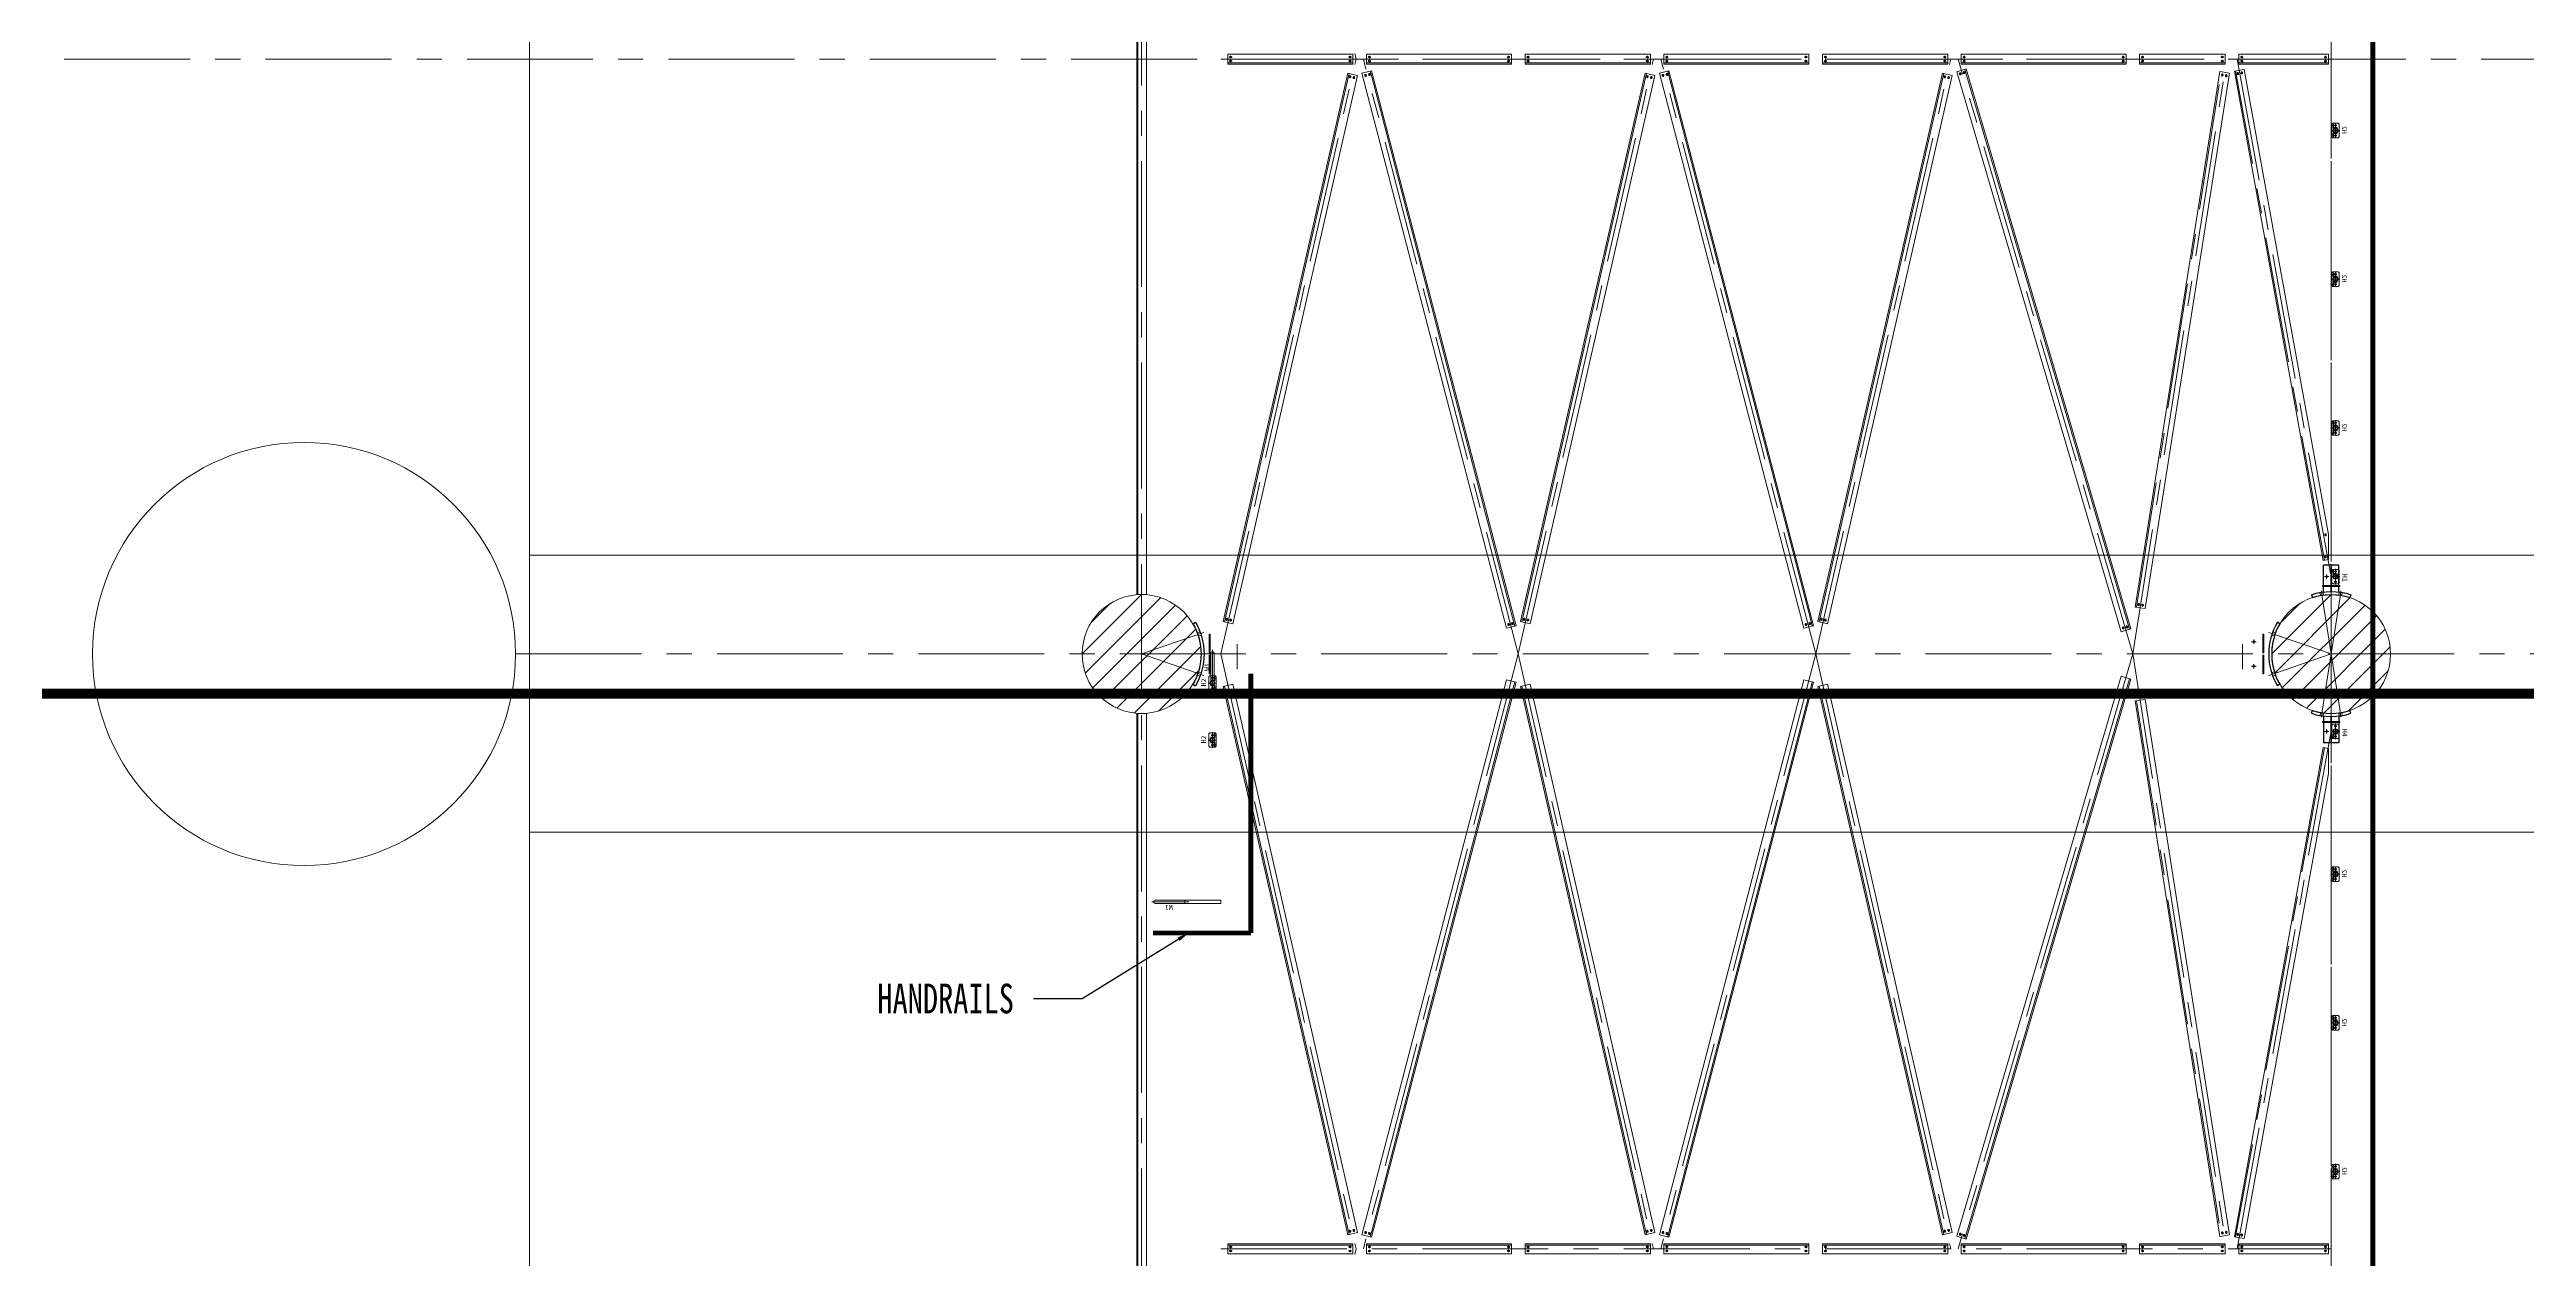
# Model space of a CAD drawing. Header units: millimetres. Extents: x -16602 to 168350, y -134254 to 50573.
# Drawn here: x 112018 to 137006, y -62034 to -49842 of the extents above; entities that cross this region are included whole.
import ezdxf

# ---------------------------------------------------------------- set-up
doc = ezdxf.new("R2010")
doc.units = ezdxf.units.MM
doc.header["$LTSCALE"] = 40
for name, pattern in [('CENTER', [50.8, 31.75, -6.35, 6.35, -6.35]), ('CENTER2', [28.575, 19.05, -3.175, 3.175, -3.175]), ('HIDDEN', [9.525, 6.35, -3.175]), ('PHANTOM', [63.5, 31.75, -6.35, 6.35, -6.35, 6.35, -6.35])]:
    doc.linetypes.add(name, pattern=pattern)
doc.layers.get('0').update_dxf_attribs({"linetype": 'CONTINUOUS', "lineweight": 13})
doc.layers.get('Defpoints').update_dxf_attribs({"linetype": 'CONTINUOUS', "lineweight": 13})
for name, color, linetype, lineweight in [('01-CEN', 1, 'CENTER', 13), ('02-DIM', 2, 'CONTINUOUS', 13), ('04-HID', 3, 'HIDDEN', 13), ('05-TXT', 6, 'CONTINUOUS', 13), ('06\\M+5B4D6\\M+5CFDF', 7, 'CONTINUOUS', 30), ('Handrail', 6, 'CONTINUOUS', 13)]:
    doc.layers.add(name, color=color, linetype=linetype, lineweight=lineweight)
doc.layers.get('02-DIM').off()
doc.layers.get('05-TXT').off()
doc.styles.add('C', font='', dxfattribs={"width": 0.75})
doc.styles.add('ROMANS', font='ROMANS.SHX', dxfattribs={"width": 0.75})
doc.styles.add('T', font='SimSun.ttf', dxfattribs={"height": 100})
doc.styles.get('C').set_extended_font_data('FangSong_GB2312')
doc.dimstyles.new('1TO80', dxfattribs={"dimscale": 80, "dimtxt": 2.5, "dimasz": 1.5, "dimexe": 1, "dimexo": 1.5, "dimgap": 1, "dimtad": 1, "dimdec": 0, "dimrnd": 0.5, "dimdsep": 46, "dimtxsty": 'ROMANS', "dimblk1": 'OBLIQUE', "dimblk2": 'OBLIQUE', "dimsah": 1, "dimcen": 0.09, "dimadec": 0, "dimazin": 0, "dimtfac": 0.6, "dimtdec": 0, "dimtmove": 0, "dimatfit": 2, "dimfxl": 0, "dimtolj": 1, "dimarcsym": 0})
doc.dimstyles.new('1TO80$7', dxfattribs={"dimscale": 80, "dimtxt": 2.5, "dimasz": 1.5, "dimexe": 1, "dimexo": 1.5, "dimgap": 1, "dimtad": 0, "dimdec": 0, "dimrnd": 0.5, "dimdsep": 46, "dimtxsty": 'ROMANS', "dimblk1": 'OBLIQUE', "dimblk2": 'OBLIQUE', "dimsah": 1, "dimcen": 0.09, "dimadec": 0, "dimazin": 0, "dimtfac": 0.6, "dimtdec": 0, "dimtmove": 0, "dimatfit": 2, "dimfxl": 0, "dimtolj": 1, "dimarcsym": 0})

# ---------------------------------------------------------------- blocks, each defined once
blk = doc.blocks.new('\\M+5B3A4\\M+5BFD7A')
at = {"layer": '01-CEN'}
for p, q in [((22.5, 0), (-22.5, 0)), ((0, -22.5), (0, 22.5))]:
    blk.add_line(p, q, dxfattribs=at)
at = {"layer": '04-HID'}
for p, q in [((5, 5), (-5, 5)), ((5, -5), (-5, -5))]:
    blk.add_line(p, q, dxfattribs=at)
at = {"layer": '04-HID', "ltscale": 30}
blk.add_circle((0, 0), 5, dxfattribs=at)
for centre, start, end in [((-5, 0), 90, 270), ((5, 0), 270, 90)]:
    blk.add_arc(centre, 5, start, end, dxfattribs=at)
blk = doc.blocks.new('V1')
at = {"color": 7, "linetype": 'Continuous'}
for p, q in [((611, 154), (895, 154)), ((680, 200), (680, -152)), ((680, 200), (680, -200)), ((611, -154), (895, -154))]:
    blk.add_line(p, q, dxfattribs=at)
at = {"color": 3, "linetype": 'HIDDEN'}
for p, q in [((630, 7), (895, 7)), ((630, -7), (895, -7))]:
    blk.add_line(p, q, dxfattribs=at)
at = {"layer": '01-CEN'}
for q in [(628, 217), (628, -217)]:
    blk.add_line((0, 0), q, dxfattribs=at)
at = {"layer": '04-HID'}
for p, q in [((561, 213), (589, 223)), ((572, 180), (601, 190)), ((895, 154), (895, -154)), ((561, -213), (589, -223)), ((572, -180), (601, -190))]:
    blk.add_line(p, q, dxfattribs=at)
for points in [[(680, 11), (690, 11), (690, 200), (680, 200)], [(680, -11), (690, -11), (690, -200), (680, -200)]]:
    blk.add_lwpolyline(points, close=True, dxfattribs=at)
at = {"layer": '06\\M+5B4D6\\M+5CFDF'}
for p, q in [((517, 305), (543, 320)), ((517, -305), (543, -320))]:
    blk.add_line(p, q, dxfattribs=at)
for radius in [600, 630]:
    blk.add_arc((0, 0), radius, 329.4423, 30.5577, dxfattribs=at)
at = {"layer": '02-DIM'}
blk.add_blockref('\\M+5B3A4\\M+5BFD7A', (780, 124), dxfattribs=at)
at = {"layer": '02-DIM', "xscale": -1, "rotation": 180}
blk.add_blockref('\\M+5B3A4\\M+5BFD7A', (780, -124), dxfattribs=at)
blk = doc.blocks.new('AC3')
at = {"color": 7, "linetype": 'Continuous'}
blk.add_line((680, 87), (680, -87), dxfattribs=at)
at = {"layer": '01-CEN'}
for p, q in [((578, 90), (0, 0)), ((578, -90), (0, 0)), ((578, 90), (637, 99)), ((578, -90), (637, -99))]:
    blk.add_line(p, q, dxfattribs=at)
at = {"layer": '04-HID'}
for p, q in [((590, 107), (620, 112)), ((595, 77), (625, 81)), ((630, 3), (895, 3)), ((590, -107), (620, -112)), ((595, -77), (625, -81)), ((630, -3), (895, -3))]:
    blk.add_line(p, q, dxfattribs=at)
for points in [[(680, 5), (690, 5), (690, 87), (680, 87)], [(680, -5), (690, -5), (690, -87), (680, -87)]]:
    blk.add_lwpolyline(points, close=True, dxfattribs=at)
at = {"layer": '06\\M+5B4D6\\M+5CFDF'}
for p, q in [((598, 199), (569, 189)), ((625, 76), (895, 76)), ((895, 76), (895, -76)), ((598, -199), (569, -189)), ((625, -76), (895, -76))]:
    blk.add_line(p, q, dxfattribs=at)
for radius in [600, 630]:
    blk.add_arc((0, 0), radius, 341.6176, 18.3824, dxfattribs=at)
at = {"layer": '02-DIM', "xscale": -1, "rotation": 180}
for p in [(780, 46), (780, -46)]:
    blk.add_blockref('\\M+5B3A4\\M+5BFD7A', p, dxfattribs=at)
blk = doc.blocks.new('VA2')
at = {"color": 7, "linetype": 'Continuous'}
for p, q in [((611, 154), (965, 154)), ((680, 200), (680, -199)), ((680, 200), (680, -152)), ((611, -154), (965, -154))]:
    blk.add_line(p, q, dxfattribs=at)
at = {"color": 3, "linetype": 'HIDDEN'}
for p, q in [((630, 7), (965, 7)), ((630, -7), (965, -7))]:
    blk.add_line(p, q, dxfattribs=at)
at = {"layer": '01-CEN'}
for q in [(628, 217), (628, -217)]:
    blk.add_line((0, 0), q, dxfattribs=at)
at = {"layer": '04-HID'}
for p, q in [((561, 213), (589, 223)), ((572, 180), (601, 190)), ((965, 154), (965, -154)), ((561, -213), (589, -223)), ((572, -180), (601, -190))]:
    blk.add_line(p, q, dxfattribs=at)
for points in [[(680, 11), (690, 11), (690, 200), (680, 200)], [(680, -11), (690, -11), (690, -199), (680, -199)]]:
    blk.add_lwpolyline(points, close=True, dxfattribs=at)
at = {"layer": '06\\M+5B4D6\\M+5CFDF'}
for p, q in [((517, 305), (543, 320)), ((517, -305), (543, -320))]:
    blk.add_line(p, q, dxfattribs=at)
for radius in [600, 630]:
    blk.add_arc((0, 0), radius, 329.4423, 30.5577, dxfattribs=at)
blk = doc.blocks.new('040x05a')
for p, q in [((0, 40), (0, 0)), ((2.6, 40), (0, 40)), ((0, 0), (40, 0)), ((5, 11), (5, 37.6)), ((37.6, 5), (11, 5)), ((40, 0), (40, 2.6))]:
    blk.add_line(p, q)
for centre, radius, start, end in [((2.6, 37.6), 2.4, 0, 90), ((11, 11), 6, 180, 270), ((37.6, 2.6), 2.4, 0, 90)]:
    blk.add_arc(centre, radius, start, end)
blk = doc.blocks.new('H2')
at = {"linetype": 'CENTER2'}
for p, q in [((-78, 0), (78, 0)), ((0, -42), (0, 43))]:
    blk.add_line(p, q, dxfattribs=at)
for p, q in [((-73, 28), (-63, 38)), ((-73, 28), (-73, -28)), ((-37, 0), (-65, 0)), ((63, 38), (-63, 38)), ((-51, 14), (-51, -14)), ((37, 0), (65, 0)), ((51, 14), (51, -14)), ((63, 38), (73, 28)), ((73, -28), (73, 28)), ((-63, -38), (-73, -28)), ((-63, -38), (63, -38)), ((-56, -19), (-56, -24)), ((-49, -14), (-49, -29)), ((-42, -19), (-42, -24)), ((42, -19), (42, -24)), ((49, -14), (49, -29)), ((56, -19), (56, -24)), ((73, -28), (63, -38))]:
    blk.add_line(p, q)
for centre, radius in [((-51, 0), 9), ((0, 0), 24.1), ((0, 0), 20.1), ((51, 0), 9)]:
    blk.add_circle(centre, radius)
at = {"extrusion": (0, 0, -1), "zscale": -1}
blk.add_blockref('040x05a', (24, -24), dxfattribs=at)
blk.add_blockref('040x05a', (24, -24))
at = {"ltscale": 30, "style": 'T'}
blk.add_text('H2', height=50, dxfattribs=at).set_placement((-33, 64))
blk = doc.blocks.new('H1')
at = {"linetype": 'CENTER2'}
for p, q in [((-78, 0), (78, 0)), ((0, -42), (0, 43))]:
    blk.add_line(p, q, dxfattribs=at)
for p, q in [((-73, 28), (-63, 38)), ((-73, 28), (-73, -28)), ((-37, 0), (-65, 0)), ((63, 38), (-63, 38)), ((-51, 14), (-51, -14)), ((37, 0), (65, 0)), ((51, 14), (51, -14)), ((63, 38), (73, 28)), ((73, -28), (73, 28)), ((-63, -38), (-73, -28)), ((-63, -38), (63, -38)), ((-56, -19), (-56, -24)), ((-49, -14), (-49, -29)), ((-42, -19), (-42, -24)), ((73, -28), (63, -38))]:
    blk.add_line(p, q)
for centre, radius in [((-51, 0), 9), ((0, 0), 24.1), ((0, 0), 20.1), ((51, 0), 9)]:
    blk.add_circle(centre, radius)
at = {"extrusion": (0, 0, -1), "zscale": -1}
blk.add_blockref('040x05a', (24, -24), dxfattribs=at)
at = {"ltscale": 30, "style": 'T'}
blk.add_text('H1', height=50, dxfattribs=at).set_placement((-27, 70))
blk = doc.blocks.new('H4')
at = {"linetype": 'CENTER2'}
for p, q in [((78, 0), (-78, 0)), ((0, -42), (0, 43))]:
    blk.add_line(p, q, dxfattribs=at)
for p, q in [((-63, 38), (-73, 28)), ((-73, -28), (-73, 28)), ((-37, 0), (-65, 0)), ((-63, 38), (63, 38)), ((-51, 14), (-51, -14)), ((37, 0), (65, 0)), ((51, 14), (51, -14)), ((73, 28), (63, 38)), ((73, 28), (73, -28)), ((-73, -28), (-63, -38)), ((63, -38), (-63, -38)), ((42, -19), (42, -24)), ((49, -14), (49, -29)), ((56, -19), (56, -24)), ((63, -38), (73, -28))]:
    blk.add_line(p, q)
for centre, radius in [((-51, 0), 9), ((0, 0), 24.1), ((0, 0), 20.1), ((51, 0), 9)]:
    blk.add_circle(centre, radius)
blk.add_blockref('040x05a', (24, -24))
at = {"ltscale": 30, "style": 'T'}
blk.add_text('H4', height=50, dxfattribs=at).set_placement((-24, 70))
blk = doc.blocks.new('_OBLIQUE')
at = {"color": 0, "linetype": 'ByBlock'}
blk.add_line((-0.5, -0.5), (0.5, 0.5), dxfattribs=at)
blk = doc.blocks.new('*D616')
at = {"color": 0, "lineweight": -2}
for p, q in [((118156, 16062), (93890, 16062)), ((93970, 16062), (93970, -115938)), ((118156, -115938), (93890, -115938))]:
    blk.add_line(p, q, dxfattribs=at)
at = {"layer": 'Defpoints', "color": 0}
for p in [(118276, 16062), (93970, -115938), (118276, -115938)]:
    blk.add_point(p, dxfattribs=at)
at = {"color": 0, "lineweight": -2, "xscale": 120, "yscale": 120, "zscale": 120}
for p, rotation in [((93970, 16062), 90), ((93970, -115938), 270)]:
    blk.add_blockref('_OBLIQUE', p, dxfattribs=dict(at, rotation=rotation))
at = {"color": 0, "insert": (93790, -49938), "char_height": 200, "attachment_point": 5, "rotation": 90, "style": 'ROMANS'}
blk.add_mtext('\\A1;132000', dxfattribs=at)
blk = doc.blocks.new('A$C24083448')
at = {"layer": 'Handrail', "xscale": -1, "rotation": 270}
for p in [(44, -30720), (44, -32220), (44, -33720), (44, -38220), (44, -39720), (44, -41220)]:
    blk.add_blockref('H2', p, dxfattribs=at)
at = {"layer": 'Handrail', "rotation": 270}
for name, p in [('H1', (44, -35220)), ('H4', (44, -36780))]:
    blk.add_blockref(name, p, dxfattribs=at)
blk = doc.blocks.new('A$C2DE92BC2')
at = {"layer": 'Handrail'}
for p, q in [((-17, 0), (17, 0)), ((-17, -300), (-17, 0)), ((17, -300), (17, 0))]:
    blk.add_line(p, q, dxfattribs=at)
at = {"layer": 'Handrail', "linetype": 'CENTER2'}
blk.add_line((0, -334), (0, 40), dxfattribs=at)
at = {"layer": 'Handrail', "ltscale": 30}
blk.add_arc((0, -300), 16.8, 180, 0, dxfattribs=at)
at = {"layer": 'Handrail', "style": 'T'}
blk.add_text('W1', height=50, rotation=270, dxfattribs=at).set_placement((32, -123))

msp = doc.modelspace()

# ---------------------------------------------------------------- hatches: boundary and pattern name
h = msp.add_hatch()
h.set_pattern_fill('ANSI31', color=256, scale=50, style=0)
h.set_pattern_definition([(45, (19853.43, -57042.49), (-112.2532, 112.2532), [])])
edge = h.paths.add_edge_path()
edge.add_arc((123035.6, -55938), 600, 0, 360)
h = msp.add_hatch()
h.set_pattern_fill('ANSI31', color=256, scale=50, style=0)
h.set_pattern_definition([(45, (31853.43, -57042.49), (-112.2532, 112.2532), [])])
edge = h.paths.add_edge_path()
edge.add_arc((135035.6, -55938), 600, 0, 360)

# ---------------------------------------------------------------- linework, layer by layer
for points in [[(123085.6, -55338), (123085.6, -44538), (122985.6, -44538), (122985.6, -55338)], [(123903.6, -49988), (125167.7, -49988), (125167.7, -49888), (123903.6, -49888)], [(125303.6, -49988), (126767.7, -49988), (126767.7, -49888), (125303.6, -49888)], [(126903.6, -49988), (128167.7, -49988), (128167.7, -49888), (126903.6, -49888)], [(128303.6, -49988), (129767.7, -49988), (129767.7, -49888), (128303.6, -49888)], [(129903.6, -49988), (131167.7, -49988), (131167.7, -49888), (129903.6, -49888)], [(131303.6, -49988), (132967.7, -49988), (132967.7, -49888), (131303.6, -49888)], [(133103.6, -49988), (133967.7, -49988), (133967.7, -49888), (133103.6, -49888)], [(134103.6, -49988), (135009, -49988), (135009, -49888), (134103.6, -49888)], [(123858.7, -55610.9), (125115.1, -50080.2), (125212.6, -50102.4), (123956.2, -55633)], [(126813, -55652.7), (125355, -50056.1), (125258.3, -50081.3), (126716.2, -55677.9)], [(126858.7, -55610.9), (128115.1, -50080.2), (128212.6, -50102.4), (126956.2, -55633)], [(129813, -55652.7), (128355, -50056.1), (128258.3, -50081.3), (129716.2, -55677.9)], [(129858.7, -55610.9), (131115.1, -50080.2), (131212.6, -50102.4), (129956.2, -55633)], [(133013.3, -55684.7), (131353.9, -50037.3), (131257.9, -50065.5), (132917.3, -55712.8)], [(133059.7, -55464.8), (133912.7, -50064.6), (134011.5, -50080.2), (133158.5, -55480.4)], [(135009, -54732.1), (134157.7, -50042.7), (134059.3, -50060.6), (134954.9, -54993.7), (135009, -54983.8)], [(126813, -56223.3), (125355, -61819.9), (125258.3, -61794.7), (126716.2, -56198.1)], [(129813, -56223.3), (128355, -61819.9), (128258.3, -61794.7), (129716.2, -56198.1)], [(133013.3, -56191.4), (131353.9, -61838.7), (131257.9, -61810.5), (132917.3, -56163.2)], [(123858.7, -56265.2), (125115.1, -61795.8), (125212.6, -61773.6), (123956.2, -56243)], [(126858.7, -56265.2), (128115.1, -61795.8), (128212.6, -61773.6), (126956.2, -56243)], [(129858.7, -56265.2), (131115.1, -61795.8), (131212.6, -61773.6), (129956.2, -56243)], [(133059.7, -56411.2), (133912.7, -61811.4), (134011.5, -61795.8), (133158.5, -56395.6)], [(123085.6, -67338), (123085.6, -56538), (122985.6, -56538), (122985.6, -67338)], [(135009, -57143.9), (134157.7, -61833.3), (134059.3, -61815.5), (134954.9, -56882.4), (135009, -56892.2)], [(123903.6, -61888), (125167.7, -61888), (125167.7, -61988), (123903.6, -61988)], [(125303.6, -61888), (126767.7, -61888), (126767.7, -61988), (125303.6, -61988)], [(126903.6, -61888), (128167.7, -61888), (128167.7, -61988), (126903.6, -61988)], [(128303.6, -61888), (129767.7, -61888), (129767.7, -61988), (128303.6, -61988)], [(129903.6, -61888), (131167.7, -61888), (131167.7, -61988), (129903.6, -61988)], [(131303.6, -61888), (132967.7, -61888), (132967.7, -61988), (131303.6, -61988)], [(133103.6, -61888), (133967.7, -61888), (133967.7, -61988), (133103.6, -61988)], [(134103.6, -61888), (135009, -61888), (135009, -61988), (134103.6, -61988)]]:
    msp.add_lwpolyline(points, close=True)
for points in [[(122998.6, -55338), (122998.6, -55278), (122998.6, -44598), (122998.6, -44538)], [(123871.3, -55613.7), (123884.6, -55555.2), (125114.4, -50141.6), (125127.7, -50083.1)], [(123903.6, -49975), (123963.6, -49975), (125107.7, -49975), (125167.7, -49975)], [(125303.6, -49975), (125363.6, -49975), (126707.7, -49975), (126767.7, -49975)], [(126800.4, -55656), (126785.3, -55597.9), (125357.6, -50117.5), (125342.5, -50059.4)], [(126871.3, -55613.7), (126884.6, -55555.2), (128114.4, -50141.6), (128127.7, -50083.1)], [(126903.6, -49975), (126963.6, -49975), (128107.7, -49975), (128167.7, -49975)], [(128303.6, -49975), (128363.6, -49975), (129707.7, -49975), (129767.7, -49975)], [(129800.4, -55656), (129785.3, -55597.9), (128357.6, -50117.5), (128342.5, -50059.4)], [(129871.3, -55613.7), (129884.6, -55555.2), (131114.4, -50141.6), (131127.7, -50083.1)], [(129903.6, -49975), (129963.6, -49975), (131107.7, -49975), (131167.7, -49975)], [(131303.6, -49975), (131363.6, -49975), (132907.7, -49975), (132967.7, -49975)], [(133000.8, -55688.3), (132983.9, -55630.8), (131358.3, -50098.6), (131341.4, -50041)], [(133103.6, -49975), (133163.6, -49975), (133907.7, -49975), (133967.7, -49975)], [(134103.6, -49975), (134163.6, -49975), (134949, -49975), (135009, -49975)], [(126800.4, -56220), (126785.3, -56278.1), (125357.6, -61758.5), (125342.5, -61816.6)], [(129800.4, -56220), (129785.3, -56278.1), (128357.6, -61758.5), (128342.5, -61816.6)], [(133000.8, -56187.7), (132983.9, -56245.3), (131358.3, -61777.5), (131341.4, -61835)], [(123871.3, -56262.3), (123884.6, -56320.8), (125114.4, -61734.4), (125127.7, -61792.9)], [(126871.3, -56262.3), (126884.6, -56320.8), (128114.4, -61734.4), (128127.7, -61792.9)], [(129871.3, -56262.3), (129884.6, -56320.8), (131114.4, -61734.4), (131127.7, -61792.9)], [(122998.6, -67338), (122998.6, -67278), (122998.6, -56598), (122998.6, -56538)], [(123903.6, -61901), (123963.6, -61901), (125107.7, -61901), (125167.7, -61901)], [(125303.6, -61901), (125363.6, -61901), (126707.7, -61901), (126767.7, -61901)], [(126903.6, -61901), (126963.6, -61901), (128107.7, -61901), (128167.7, -61901)], [(128303.6, -61901), (128363.6, -61901), (129707.7, -61901), (129767.7, -61901)], [(129903.6, -61901), (129963.6, -61901), (131107.7, -61901), (131167.7, -61901)], [(131303.6, -61901), (131363.6, -61901), (132907.7, -61901), (132967.7, -61901)], [(133103.6, -61901), (133163.6, -61901), (133907.7, -61901), (133967.7, -61901)], [(134103.6, -61901), (134163.6, -61901), (134949, -61901), (135009, -61901)]]:
    msp.add_lwpolyline(points)
for points in [[(123930.6, -49925), (123936.6, -49925, 1), (123936.6, -49911), (123930.6, -49911, 1), (123930.6, -49925)], [(123930.6, -49965), (123936.6, -49965, 1), (123936.6, -49951), (123930.6, -49951, 1), (123930.6, -49965)], [(125140.7, -49925), (125134.7, -49925, -1), (125134.7, -49911), (125140.7, -49911, -1), (125140.7, -49925)], [(125140.7, -49965), (125134.7, -49965, -1), (125134.7, -49951), (125140.7, -49951, -1), (125140.7, -49965)], [(125330.6, -49925), (125336.6, -49925, 1), (125336.6, -49911), (125330.6, -49911, 1), (125330.6, -49925)], [(125330.6, -49965), (125336.6, -49965, 1), (125336.6, -49951), (125330.6, -49951, 1), (125330.6, -49965)], [(126740.7, -49925), (126734.7, -49925, -1), (126734.7, -49911), (126740.7, -49911, -1), (126740.7, -49925)], [(126740.7, -49965), (126734.7, -49965, -1), (126734.7, -49951), (126740.7, -49951, -1), (126740.7, -49965)], [(126930.6, -49925), (126936.6, -49925, 1), (126936.6, -49911), (126930.6, -49911, 1), (126930.6, -49925)], [(126930.6, -49965), (126936.6, -49965, 1), (126936.6, -49951), (126930.6, -49951, 1), (126930.6, -49965)], [(128140.7, -49925), (128134.7, -49925, -1), (128134.7, -49911), (128140.7, -49911, -1), (128140.7, -49925)], [(128140.7, -49965), (128134.7, -49965, -1), (128134.7, -49951), (128140.7, -49951, -1), (128140.7, -49965)], [(128330.6, -49925), (128336.6, -49925, 1), (128336.6, -49911), (128330.6, -49911, 1), (128330.6, -49925)], [(128330.6, -49965), (128336.6, -49965, 1), (128336.6, -49951), (128330.6, -49951, 1), (128330.6, -49965)], [(129740.7, -49925), (129734.7, -49925, -1), (129734.7, -49911), (129740.7, -49911, -1), (129740.7, -49925)], [(129740.7, -49965), (129734.7, -49965, -1), (129734.7, -49951), (129740.7, -49951, -1), (129740.7, -49965)], [(129930.6, -49925), (129936.6, -49925, 1), (129936.6, -49911), (129930.6, -49911, 1), (129930.6, -49925)], [(129930.6, -49965), (129936.6, -49965, 1), (129936.6, -49951), (129930.6, -49951, 1), (129930.6, -49965)], [(131140.7, -49925), (131134.7, -49925, -1), (131134.7, -49911), (131140.7, -49911, -1), (131140.7, -49925)], [(131140.7, -49965), (131134.7, -49965, -1), (131134.7, -49951), (131140.7, -49951, -1), (131140.7, -49965)], [(131330.6, -49925), (131336.6, -49925, 1), (131336.6, -49911), (131330.6, -49911, 1), (131330.6, -49925)], [(131330.6, -49965), (131336.6, -49965, 1), (131336.6, -49951), (131330.6, -49951, 1), (131330.6, -49965)], [(132940.7, -49925), (132934.7, -49925, -1), (132934.7, -49911), (132940.7, -49911, -1), (132940.7, -49925)], [(132940.7, -49965), (132934.7, -49965, -1), (132934.7, -49951), (132940.7, -49951, -1), (132940.7, -49965)], [(133130.6, -49925), (133136.6, -49925, 1), (133136.6, -49911), (133130.6, -49911, 1), (133130.6, -49925)], [(133130.6, -49965), (133136.6, -49965, 1), (133136.6, -49951), (133130.6, -49951, 1), (133130.6, -49965)], [(133940.7, -49925), (133934.7, -49925, -1), (133934.7, -49911), (133940.7, -49911, -1), (133940.7, -49925)], [(133940.7, -49965), (133934.7, -49965, -1), (133934.7, -49951), (133940.7, -49951, -1), (133940.7, -49965)], [(134130.6, -49925), (134136.6, -49925, 1), (134136.6, -49911), (134130.6, -49911, 1), (134130.6, -49925)], [(134130.6, -49965), (134136.6, -49965, 1), (134136.6, -49951), (134130.6, -49951, 1), (134130.6, -49965)], [(134982, -49925), (134976, -49925, -1), (134976, -49911), (134982, -49911, -1), (134982, -49925)], [(134982, -49965), (134976, -49965, -1), (134976, -49951), (134982, -49951, -1), (134982, -49965)], [(125131.5, -50111.6), (125130.2, -50117.5, 1), (125143.8, -50120.6), (125145.2, -50114.7, 1), (125131.5, -50111.6)], [(125170.5, -50120.5), (125169.2, -50126.4, 1), (125182.8, -50129.5), (125184.2, -50123.6, 1), (125170.5, -50120.5)], [(125300.9, -50098.1), (125302.4, -50103.9, -1), (125288.8, -50107.5), (125287.3, -50101.7, -1), (125300.9, -50098.1)], [(125339.6, -50088.1), (125341.1, -50093.9, -1), (125327.5, -50097.4), (125326, -50091.6, -1), (125339.6, -50088.1)], [(128131.5, -50111.6), (128130.2, -50117.5, 1), (128143.8, -50120.6), (128145.2, -50114.7, 1), (128131.5, -50111.6)], [(128170.5, -50120.5), (128169.2, -50126.4, 1), (128182.8, -50129.5), (128184.2, -50123.6, 1), (128170.5, -50120.5)], [(128300.9, -50098.1), (128302.4, -50103.9, -1), (128288.8, -50107.5), (128287.3, -50101.7, -1), (128300.9, -50098.1)], [(128339.6, -50088.1), (128341.1, -50093.9, -1), (128327.5, -50097.4), (128326, -50091.6, -1), (128339.6, -50088.1)], [(131131.5, -50111.6), (131130.2, -50117.5, 1), (131143.8, -50120.6), (131145.2, -50114.7, 1), (131131.5, -50111.6)], [(131170.5, -50120.5), (131169.2, -50126.4, 1), (131182.8, -50129.5), (131184.2, -50123.6, 1), (131170.5, -50120.5)], [(131301.1, -50081), (131302.8, -50086.8, -1), (131289.3, -50090.7), (131287.6, -50084.9, -1), (131301.1, -50081)], [(131339.4, -50069.7), (131341.1, -50075.5, -1), (131327.7, -50079.4), (131326, -50073.7, -1), (131339.4, -50069.7)], [(133931.2, -50094.9), (133930.3, -50100.8, 1), (133944.1, -50103), (133945, -50097, 1), (133931.2, -50094.9)], [(133970.7, -50101.1), (133969.8, -50107, 1), (133983.6, -50109.2), (133984.6, -50103.3, 1), (133970.7, -50101.1)], [(134100.6, -50080.5), (134101.6, -50086.4, -1), (134087.9, -50088.9), (134086.8, -50083, -1), (134100.6, -50080.5)], [(134139.9, -50073.4), (134141, -50079.3, -1), (134127.2, -50081.8), (134126.1, -50075.9, -1), (134139.9, -50073.4)], [(134985.4, -54730.6), (134986.4, -54736.5, -1), (134972.7, -54739), (134971.6, -54733.1, -1), (134985.4, -54730.6)], [(134985.4, -54954.6), (134986.4, -54960.5, -1), (134972.7, -54963), (134971.6, -54957.1, -1), (134985.4, -54954.6)], [(133086.7, -55441.7), (133087.6, -55435.8, -1), (133101.4, -55438), (133100.5, -55443.9, -1), (133086.7, -55441.7)], [(133126.2, -55447.9), (133127.1, -55442, -1), (133140.9, -55444.2), (133140, -55450.1, -1), (133126.2, -55447.9)], [(123887.1, -55589.6), (123888.4, -55583.8, -1), (123902.1, -55586.9), (123900.7, -55592.7, -1), (123887.1, -55589.6)], [(123926.1, -55598.5), (123927.4, -55592.6, -1), (123941.1, -55595.7), (123939.7, -55601.6, -1), (123926.1, -55598.5)], [(126745.2, -55642.5), (126743.7, -55636.7, 1), (126730.1, -55640.2), (126731.6, -55646, 1), (126745.2, -55642.5)], [(126783.9, -55632.4), (126782.4, -55626.6, 1), (126768.8, -55630.1), (126770.4, -55635.9, 1), (126783.9, -55632.4)], [(126887.1, -55589.6), (126888.4, -55583.8, -1), (126902.1, -55586.9), (126900.7, -55592.7, -1), (126887.1, -55589.6)], [(126926.1, -55598.5), (126927.4, -55592.6, -1), (126941.1, -55595.7), (126939.7, -55601.6, -1), (126926.1, -55598.5)], [(129745.2, -55642.5), (129743.7, -55636.7, 1), (129730.1, -55640.2), (129731.6, -55646, 1), (129745.2, -55642.5)], [(129783.9, -55632.4), (129782.4, -55626.6, 1), (129768.8, -55630.1), (129770.4, -55635.9, 1), (129783.9, -55632.4)], [(129887.1, -55589.6), (129888.4, -55583.8, -1), (129902.1, -55586.9), (129900.7, -55592.7, -1), (129887.1, -55589.6)], [(129926.1, -55598.5), (129927.4, -55592.6, -1), (129941.1, -55595.7), (129939.7, -55601.6, -1), (129926.1, -55598.5)], [(132945.2, -55676.5), (132943.5, -55670.8, 1), (132930.1, -55674.7), (132931.8, -55680.5, 1), (132945.2, -55676.5)], [(132983.6, -55665.2), (132981.9, -55659.5, 1), (132968.5, -55663.4), (132970.2, -55669.2, 1), (132983.6, -55665.2)], [(123930.6, -61911), (123936.6, -61911, -1), (123936.6, -61925), (123930.6, -61925, -1), (123930.6, -61911)], [(123930.6, -61951), (123936.6, -61951, -1), (123936.6, -61965), (123930.6, -61965, -1), (123930.6, -61951)], [(125140.7, -61911), (125134.7, -61911, 1), (125134.7, -61925), (125140.7, -61925, 1), (125140.7, -61911)], [(125140.7, -61951), (125134.7, -61951, 1), (125134.7, -61965), (125140.7, -61965, 1), (125140.7, -61951)], [(125131.5, -61764.4), (125130.2, -61758.5, -1), (125143.8, -61755.4), (125145.2, -61761.3, -1), (125131.5, -61764.4)], [(125170.5, -61755.5), (125169.2, -61749.7, -1), (125182.8, -61746.6), (125184.2, -61752.4, -1), (125170.5, -61755.5)], [(125300.9, -61777.9), (125302.4, -61772.1, 1), (125288.8, -61768.5), (125287.3, -61774.3, 1), (125300.9, -61777.9)], [(125330.6, -61911), (125336.6, -61911, -1), (125336.6, -61925), (125330.6, -61925, -1), (125330.6, -61911)], [(125330.6, -61951), (125336.6, -61951, -1), (125336.6, -61965), (125330.6, -61965, -1), (125330.6, -61951)], [(125339.6, -61788), (125341.1, -61782.2, 1), (125327.5, -61778.6), (125326, -61784.4, 1), (125339.6, -61788)], [(126740.7, -61911), (126734.7, -61911, 1), (126734.7, -61925), (126740.7, -61925, 1), (126740.7, -61911)], [(126740.7, -61951), (126734.7, -61951, 1), (126734.7, -61965), (126740.7, -61965, 1), (126740.7, -61951)], [(126930.6, -61911), (126936.6, -61911, -1), (126936.6, -61925), (126930.6, -61925, -1), (126930.6, -61911)], [(126930.6, -61951), (126936.6, -61951, -1), (126936.6, -61965), (126930.6, -61965, -1), (126930.6, -61951)], [(128140.7, -61911), (128134.7, -61911, 1), (128134.7, -61925), (128140.7, -61925, 1), (128140.7, -61911)], [(128140.7, -61951), (128134.7, -61951, 1), (128134.7, -61965), (128140.7, -61965, 1), (128140.7, -61951)], [(128131.5, -61764.4), (128130.2, -61758.5, -1), (128143.8, -61755.4), (128145.2, -61761.3, -1), (128131.5, -61764.4)], [(128170.5, -61755.5), (128169.2, -61749.7, -1), (128182.8, -61746.6), (128184.2, -61752.4, -1), (128170.5, -61755.5)], [(128300.9, -61777.9), (128302.4, -61772.1, 1), (128288.8, -61768.5), (128287.3, -61774.3, 1), (128300.9, -61777.9)], [(128330.6, -61911), (128336.6, -61911, -1), (128336.6, -61925), (128330.6, -61925, -1), (128330.6, -61911)], [(128330.6, -61951), (128336.6, -61951, -1), (128336.6, -61965), (128330.6, -61965, -1), (128330.6, -61951)], [(128339.6, -61788), (128341.1, -61782.2, 1), (128327.5, -61778.6), (128326, -61784.4, 1), (128339.6, -61788)], [(129740.7, -61911), (129734.7, -61911, 1), (129734.7, -61925), (129740.7, -61925, 1), (129740.7, -61911)], [(129740.7, -61951), (129734.7, -61951, 1), (129734.7, -61965), (129740.7, -61965, 1), (129740.7, -61951)], [(129930.6, -61911), (129936.6, -61911, -1), (129936.6, -61925), (129930.6, -61925, -1), (129930.6, -61911)], [(129930.6, -61951), (129936.6, -61951, -1), (129936.6, -61965), (129930.6, -61965, -1), (129930.6, -61951)], [(131140.7, -61911), (131134.7, -61911, 1), (131134.7, -61925), (131140.7, -61925, 1), (131140.7, -61911)], [(131140.7, -61951), (131134.7, -61951, 1), (131134.7, -61965), (131140.7, -61965, 1), (131140.7, -61951)], [(131131.5, -61764.4), (131130.2, -61758.5, -1), (131143.8, -61755.4), (131145.2, -61761.3, -1), (131131.5, -61764.4)], [(131170.5, -61755.5), (131169.2, -61749.7, -1), (131182.8, -61746.6), (131184.2, -61752.4, -1), (131170.5, -61755.5)], [(131301.1, -61795), (131302.8, -61789.3, 1), (131289.3, -61785.3), (131287.6, -61791.1, 1), (131301.1, -61795)], [(131330.6, -61911), (131336.6, -61911, -1), (131336.6, -61925), (131330.6, -61925, -1), (131330.6, -61911)], [(131330.6, -61951), (131336.6, -61951, -1), (131336.6, -61965), (131330.6, -61965, -1), (131330.6, -61951)], [(131339.4, -61806.3), (131341.1, -61800.5, 1), (131327.7, -61796.6), (131326, -61802.4, 1), (131339.4, -61806.3)], [(132940.7, -61911), (132934.7, -61911, 1), (132934.7, -61925), (132940.7, -61925, 1), (132940.7, -61911)], [(132940.7, -61951), (132934.7, -61951, 1), (132934.7, -61965), (132940.7, -61965, 1), (132940.7, -61951)], [(133130.6, -61911), (133136.6, -61911, -1), (133136.6, -61925), (133130.6, -61925, -1), (133130.6, -61911)], [(133130.6, -61951), (133136.6, -61951, -1), (133136.6, -61965), (133130.6, -61965, -1), (133130.6, -61951)], [(133940.7, -61911), (133934.7, -61911, 1), (133934.7, -61925), (133940.7, -61925, 1), (133940.7, -61911)], [(133940.7, -61951), (133934.7, -61951, 1), (133934.7, -61965), (133940.7, -61965, 1), (133940.7, -61951)], [(133931.2, -61781.2), (133930.3, -61775.2, -1), (133944.1, -61773.1), (133945, -61779, -1), (133931.2, -61781.2)], [(133970.7, -61774.9), (133969.8, -61769, -1), (133983.6, -61766.8), (133984.6, -61772.7, -1), (133970.7, -61774.9)], [(134100.6, -61795.5), (134101.6, -61789.6, 1), (134087.9, -61787.1), (134086.8, -61793, 1), (134100.6, -61795.5)], [(134130.6, -61911), (134136.6, -61911, -1), (134136.6, -61925), (134130.6, -61925, -1), (134130.6, -61911)], [(134130.6, -61951), (134136.6, -61951, -1), (134136.6, -61965), (134130.6, -61965, -1), (134130.6, -61951)], [(134139.9, -61802.6), (134141, -61796.7, 1), (134127.2, -61794.2), (134126.1, -61800.1, 1), (134139.9, -61802.6)], [(134982, -61911), (134976, -61911, 1), (134976, -61925), (134982, -61925, 1), (134982, -61911)], [(134982, -61951), (134976, -61951, 1), (134976, -61965), (134982, -61965, 1), (134982, -61951)]]:
    msp.add_lwpolyline(points, format="xyb")
at = {"linetype": 'PHANTOM', "const_width": 100}
msp.add_lwpolyline([(97910.5, -56338), (168300.2, -56338)], dxfattribs=at)
for centre, radius in [((123933.6, -49918), 7.5), ((123933.6, -49958), 7.5), ((125137.7, -49918), 7.5), ((125137.7, -49958), 7.5), ((125333.6, -49918), 7.5), ((125333.6, -49958), 7.5), ((126737.7, -49918), 7.5), ((126737.7, -49958), 7.5), ((126933.6, -49918), 7.5), ((126933.6, -49958), 7.5), ((128137.7, -49918), 7.5), ((128137.7, -49958), 7.5), ((128333.6, -49918), 7.5), ((128333.6, -49958), 7.5), ((129737.7, -49918), 7.5), ((129737.7, -49958), 7.5), ((129933.6, -49918), 7.5), ((129933.6, -49958), 7.5), ((131137.7, -49918), 7.5), ((131137.7, -49958), 7.5), ((131333.6, -49918), 7.5), ((131333.6, -49958), 7.5), ((132937.7, -49918), 7.5), ((132937.7, -49958), 7.5), ((133133.6, -49918), 7.5), ((133133.6, -49958), 7.5), ((133937.7, -49918), 7.5), ((133937.7, -49958), 7.5), ((134133.6, -49918), 7.5), ((134133.6, -49958), 7.5), ((134979, -49918), 7.5), ((134979, -49958), 7.5), ((125137.7, -50116.1), 7.5), ((125176.7, -50125), 7.5), ((125294.9, -50102.8), 7.5), ((125333.6, -50092.7), 7.5), ((128137.7, -50116.1), 7.5), ((128176.7, -50125), 7.5), ((128294.9, -50102.8), 7.5), ((128333.6, -50092.7), 7.5), ((131137.7, -50116.1), 7.5), ((131176.7, -50125), 7.5), ((131295.2, -50085.8), 7.5), ((131333.6, -50074.6), 7.5), ((133937.7, -50098.9), 7.5), ((133977.2, -50105.2), 7.5), ((134094.2, -50084.7), 7.5), ((134133.6, -50077.6), 7.5), ((114586, -55938), 2134), ((134979, -54734.8), 7.5), ((134979, -54958.8), 7.5), ((133094.1, -55439.8), 7.5), ((133133.6, -55446.1), 7.5), ((123894.6, -55588.3), 7.5), ((123933.6, -55597.1), 7.5), ((126737.7, -55641.3), 7.5), ((126776.4, -55631.3), 7.5), ((126894.6, -55588.3), 7.5), ((126933.6, -55597.1), 7.5), ((129737.7, -55641.3), 7.5), ((129776.4, -55631.3), 7.5), ((129894.6, -55588.3), 7.5), ((129933.6, -55597.1), 7.5), ((132937.7, -55675.6), 7.5), ((132976, -55664.3), 7.5), ((123933.6, -61918), 7.5), ((123933.6, -61958), 7.5), ((125137.7, -61759.9), 7.5), ((125137.7, -61918), 7.5), ((125137.7, -61958), 7.5), ((125176.7, -61751), 7.5), ((125294.9, -61773.2), 7.5), ((125333.6, -61783.3), 7.5), ((125333.6, -61918), 7.5), ((125333.6, -61958), 7.5), ((126737.7, -61918), 7.5), ((126737.7, -61958), 7.5), ((126933.6, -61918), 7.5), ((126933.6, -61958), 7.5), ((128137.7, -61759.9), 7.5), ((128137.7, -61918), 7.5), ((128137.7, -61958), 7.5), ((128176.7, -61751), 7.5), ((128294.9, -61773.2), 7.5), ((128333.6, -61783.3), 7.5), ((128333.6, -61918), 7.5), ((128333.6, -61958), 7.5), ((129737.7, -61918), 7.5), ((129737.7, -61958), 7.5), ((129933.6, -61918), 7.5), ((129933.6, -61958), 7.5), ((131137.7, -61759.9), 7.5), ((131137.7, -61918), 7.5), ((131137.7, -61958), 7.5), ((131176.7, -61751), 7.5), ((131295.2, -61790.2), 7.5), ((131333.6, -61801.5), 7.5), ((131333.6, -61918), 7.5), ((131333.6, -61958), 7.5), ((132937.7, -61918), 7.5), ((132937.7, -61958), 7.5), ((133133.6, -61918), 7.5), ((133133.6, -61958), 7.5), ((133937.7, -61777.1), 7.5), ((133937.7, -61918), 7.5), ((133937.7, -61958), 7.5), ((133977.2, -61770.9), 7.5), ((134094.2, -61791.3), 7.5), ((134133.6, -61798.4), 7.5), ((134133.6, -61918), 7.5), ((134133.6, -61958), 7.5), ((134979, -61918), 7.5), ((134979, -61958), 7.5)]:
    msp.add_circle(centre, radius)
at = {"color": 9}
for centre in [(123035.6, -55938), (135035.6, -55938)]:
    msp.add_circle(centre, 600, dxfattribs=at)
at = {"layer": '01-CEN'}
for p, q in [((123035.6, 34377.6), (123035.6, -134253.7)), ((135035.6, 34377.6), (135035.6, -134253.7)), ((135035.6, -134253.7), (135035.6, 34377.6)), ((123835.6, -43938), (125198.6, -49938)), ((123835.6, -49938), (135035.6, -49938)), ((123835.6, -55938), (125198.6, -49938)), ((123947.6, -49918), (123919.6, -49918)), ((123947.6, -49958), (123919.6, -49958)), ((123933.6, -49906.5), (123933.6, -49929.5)), ((123933.6, -49946.5), (123933.6, -49969.5)), ((125123.7, -49918), (125151.7, -49918)), ((125123.7, -49958), (125151.7, -49958)), ((125137.7, -49906.5), (125137.7, -49929.5)), ((125137.7, -49946.5), (125137.7, -49969.5)), ((126835.6, -55938), (125272.6, -49938)), ((125347.6, -49918), (125319.6, -49918)), ((125347.6, -49958), (125319.6, -49958)), ((125333.6, -49906.5), (125333.6, -49929.5)), ((125333.6, -49946.5), (125333.6, -49969.5)), ((126723.7, -49918), (126751.7, -49918)), ((126723.7, -49958), (126751.7, -49958)), ((126737.7, -49906.5), (126737.7, -49929.5)), ((126737.7, -49946.5), (126737.7, -49969.5)), ((126835.6, -55938), (128198.6, -49938)), ((126947.6, -49918), (126919.6, -49918)), ((126947.6, -49958), (126919.6, -49958)), ((126933.6, -49906.5), (126933.6, -49929.5)), ((126933.6, -49946.5), (126933.6, -49969.5)), ((128123.7, -49918), (128151.7, -49918)), ((128123.7, -49958), (128151.7, -49958)), ((128137.7, -49906.5), (128137.7, -49929.5)), ((128137.7, -49946.5), (128137.7, -49969.5)), ((129835.6, -55938), (128272.6, -49938)), ((128347.6, -49918), (128319.6, -49918)), ((128347.6, -49958), (128319.6, -49958)), ((128333.6, -49906.5), (128333.6, -49929.5)), ((128333.6, -49946.5), (128333.6, -49969.5)), ((129723.7, -49918), (129751.7, -49918)), ((129723.7, -49958), (129751.7, -49958)), ((129737.7, -49906.5), (129737.7, -49929.5)), ((129737.7, -49946.5), (129737.7, -49969.5)), ((129835.6, -55938), (131198.6, -49938)), ((129947.6, -49918), (129919.6, -49918)), ((129947.6, -49958), (129919.6, -49958)), ((129933.6, -49906.5), (129933.6, -49929.5)), ((129933.6, -49946.5), (129933.6, -49969.5)), ((131123.7, -49918), (131151.7, -49918)), ((131123.7, -49958), (131151.7, -49958)), ((131137.7, -49906.5), (131137.7, -49929.5)), ((131137.7, -49946.5), (131137.7, -49969.5)), ((133035.6, -55938), (131272.6, -49938)), ((131347.6, -49918), (131319.6, -49918)), ((131347.6, -49958), (131319.6, -49958)), ((131333.6, -49906.5), (131333.6, -49929.5)), ((131333.6, -49946.5), (131333.6, -49969.5)), ((132923.7, -49918), (132951.7, -49918)), ((132923.7, -49958), (132951.7, -49958)), ((132937.7, -49906.5), (132937.7, -49929.5)), ((132937.7, -49946.5), (132937.7, -49969.5)), ((133035.6, -55938), (133983.3, -49938)), ((133147.6, -49918), (133119.6, -49918)), ((133147.6, -49958), (133119.6, -49958)), ((133133.6, -49906.5), (133133.6, -49929.5)), ((133133.6, -49946.5), (133133.6, -49969.5)), ((133923.7, -49918), (133951.7, -49918)), ((133923.7, -49958), (133951.7, -49958)), ((133937.7, -49906.5), (133937.7, -49929.5)), ((133937.7, -49946.5), (133937.7, -49969.5)), ((135035.6, -55158.6), (134087.9, -49938)), ((134147.6, -49918), (134119.6, -49918)), ((134147.6, -49958), (134119.6, -49958)), ((134133.6, -49906.5), (134133.6, -49929.5)), ((134133.6, -49946.5), (134133.6, -49969.5)), ((134965, -49918), (134993, -49918)), ((134965, -49958), (134993, -49958)), ((134979, -49906.5), (134979, -49929.5)), ((134979, -49946.5), (134979, -49969.5)), ((125148.9, -50118.7), (125126.5, -50113.6)), ((125134.6, -50129.8), (125140.8, -50102.5)), ((125187.9, -50127.5), (125165.5, -50122.4)), ((125173.6, -50138.6), (125179.8, -50111.3)), ((125283.7, -50105.7), (125306, -50099.9)), ((125298.4, -50116.4), (125291.3, -50089.3)), ((125322.4, -50095.6), (125344.7, -50089.8)), ((125337.1, -50106.3), (125330, -50079.2)), ((128148.9, -50118.7), (128126.5, -50113.6)), ((128134.6, -50129.8), (128140.8, -50102.5)), ((128187.9, -50127.5), (128165.5, -50122.4)), ((128173.6, -50138.6), (128179.8, -50111.3)), ((128283.7, -50105.7), (128306, -50099.9)), ((128298.4, -50116.4), (128291.3, -50089.3)), ((128322.4, -50095.6), (128344.7, -50089.8)), ((128337.1, -50106.3), (128330, -50079.2)), ((131148.9, -50118.7), (131126.5, -50113.6)), ((131134.6, -50129.8), (131140.8, -50102.5)), ((131187.9, -50127.5), (131165.5, -50122.4)), ((131173.6, -50138.6), (131179.8, -50111.3)), ((131284.2, -50089.1), (131306.2, -50082.6)), ((131299.1, -50099.3), (131291.2, -50072.4)), ((131322.5, -50077.8), (131344.6, -50071.3)), ((131337.5, -50088), (131329.6, -50061.1)), ((133072.6, -55466.8), (133925.6, -50066.6)), ((133949, -50100.7), (133926.3, -50097.1)), ((133935.5, -50112.7), (133939.9, -50085.1)), ((133988.5, -50106.9), (133965.8, -50103.4)), ((133975, -50119), (133979.4, -50091.3)), ((134967.6, -54991.3), (134072.1, -50058.2)), ((134082.9, -50086.8), (134105.5, -50082.7)), ((134096.7, -50098.5), (134091.7, -50070.9)), ((134122.3, -50079.6), (134144.9, -50075.5)), ((134136.1, -50091.4), (134131.1, -50063.8)), ((134981.5, -54748.6), (134976.5, -54721.1)), ((134967.7, -54736.9), (134990.3, -54732.8)), ((134967.7, -54960.8), (134990.3, -54956.7)), ((134981.5, -54972.6), (134976.5, -54945)), ((133105.4, -55441.6), (133082.7, -55438)), ((133096.2, -55426), (133091.9, -55453.7)), ((133144.9, -55447.9), (133122.2, -55444.3)), ((133135.8, -55432.2), (133131.4, -55459.9)), ((123905.8, -55590.8), (123883.3, -55585.7)), ((123897.7, -55574.6), (123891.5, -55601.9)), ((123944.8, -55599.7), (123922.4, -55594.6)), ((123936.7, -55583.5), (123930.5, -55610.8)), ((126726.5, -55644.2), (126748.8, -55638.4)), ((126734.1, -55627.8), (126741.2, -55654.9)), ((126765.2, -55634.2), (126787.5, -55628.4)), ((126772.8, -55617.7), (126779.9, -55644.8)), ((126905.8, -55590.8), (126883.3, -55585.7)), ((126897.7, -55574.6), (126891.5, -55601.9)), ((126944.8, -55599.7), (126922.4, -55594.6)), ((126936.7, -55583.5), (126930.5, -55610.8)), ((129726.5, -55644.2), (129748.8, -55638.4)), ((129734.1, -55627.8), (129741.2, -55654.9)), ((129765.2, -55634.2), (129787.5, -55628.4)), ((129772.8, -55617.7), (129779.9, -55644.8)), ((129905.8, -55590.8), (129883.3, -55585.7)), ((129897.7, -55574.6), (129891.5, -55601.9)), ((129944.8, -55599.7), (129922.4, -55594.6)), ((129936.7, -55583.5), (129930.5, -55610.8)), ((132926.6, -55678.8), (132948.7, -55672.4)), ((132933.7, -55662.2), (132941.6, -55689)), ((132965, -55667.6), (132987.1, -55661.1)), ((132972.1, -55650.9), (132980, -55677.8)), ((116720, -55938), (153351.3, -55938)), ((123835.6, -55938), (125198.6, -61938)), ((126835.6, -55938), (125272.6, -61938)), ((126835.6, -55938), (128198.6, -61938)), ((129835.6, -55938), (128272.6, -61938)), ((129835.6, -55938), (131198.6, -61938)), ((133035.6, -55938), (131272.6, -61938)), ((133035.6, -55938), (133983.3, -61938)), ((133072.6, -56409.2), (133925.6, -61809.4)), ((135035.6, -56717.4), (134087.9, -61938)), ((134967.6, -56884.7), (134072.1, -61817.8)), ((123835.6, -67938), (125198.6, -61938)), ((123835.6, -61938), (135035.6, -61938)), ((123947.6, -61918), (123919.6, -61918)), ((123947.6, -61958), (123919.6, -61958)), ((123933.6, -61929.5), (123933.6, -61906.5)), ((123933.6, -61969.5), (123933.6, -61946.5)), ((125123.7, -61918), (125151.7, -61918)), ((125123.7, -61958), (125151.7, -61958)), ((125148.9, -61757.3), (125126.5, -61762.4)), ((125134.6, -61746.2), (125140.8, -61773.5)), ((125137.7, -61929.5), (125137.7, -61906.5)), ((125137.7, -61969.5), (125137.7, -61946.5)), ((125187.9, -61748.5), (125165.5, -61753.6)), ((125173.6, -61737.4), (125179.8, -61764.7)), ((125283.7, -61770.3), (125306, -61776.1)), ((125298.4, -61759.7), (125291.3, -61786.8)), ((125347.6, -61918), (125319.6, -61918)), ((125347.6, -61958), (125319.6, -61958)), ((125322.4, -61780.4), (125344.7, -61786.2)), ((125337.1, -61769.7), (125330, -61796.8)), ((125333.6, -61929.5), (125333.6, -61906.5)), ((125333.6, -61969.5), (125333.6, -61946.5)), ((126723.7, -61918), (126751.7, -61918)), ((126723.7, -61958), (126751.7, -61958)), ((126737.7, -61929.5), (126737.7, -61906.5)), ((126737.7, -61969.5), (126737.7, -61946.5)), ((126947.6, -61918), (126919.6, -61918)), ((126947.6, -61958), (126919.6, -61958)), ((126933.6, -61929.5), (126933.6, -61906.5)), ((126933.6, -61969.5), (126933.6, -61946.5)), ((128123.7, -61918), (128151.7, -61918)), ((128123.7, -61958), (128151.7, -61958)), ((128148.9, -61757.3), (128126.5, -61762.4)), ((128134.6, -61746.2), (128140.8, -61773.5)), ((128137.7, -61929.5), (128137.7, -61906.5)), ((128137.7, -61969.5), (128137.7, -61946.5)), ((128187.9, -61748.5), (128165.5, -61753.6)), ((128173.6, -61737.4), (128179.8, -61764.7)), ((128283.7, -61770.3), (128306, -61776.1)), ((128298.4, -61759.7), (128291.3, -61786.8)), ((128347.6, -61918), (128319.6, -61918)), ((128347.6, -61958), (128319.6, -61958)), ((128322.4, -61780.4), (128344.7, -61786.2)), ((128337.1, -61769.7), (128330, -61796.8)), ((128333.6, -61929.5), (128333.6, -61906.5)), ((128333.6, -61969.5), (128333.6, -61946.5)), ((129723.7, -61918), (129751.7, -61918)), ((129723.7, -61958), (129751.7, -61958)), ((129737.7, -61929.5), (129737.7, -61906.5)), ((129737.7, -61969.5), (129737.7, -61946.5)), ((129947.6, -61918), (129919.6, -61918)), ((129947.6, -61958), (129919.6, -61958)), ((129933.6, -61929.5), (129933.6, -61906.5)), ((129933.6, -61969.5), (129933.6, -61946.5)), ((131123.7, -61918), (131151.7, -61918)), ((131123.7, -61958), (131151.7, -61958)), ((131148.9, -61757.3), (131126.5, -61762.4)), ((131134.6, -61746.2), (131140.8, -61773.5)), ((131137.7, -61929.5), (131137.7, -61906.5)), ((131137.7, -61969.5), (131137.7, -61946.5)), ((131187.9, -61748.5), (131165.5, -61753.6)), ((131173.6, -61737.4), (131179.8, -61764.7)), ((131284.2, -61786.9), (131306.2, -61793.4)), ((131299.1, -61776.7), (131291.2, -61803.6)), ((131347.6, -61918), (131319.6, -61918)), ((131347.6, -61958), (131319.6, -61958)), ((131322.5, -61798.2), (131344.6, -61804.7)), ((131337.5, -61788), (131329.6, -61814.9)), ((131333.6, -61929.5), (131333.6, -61906.5)), ((131333.6, -61969.5), (131333.6, -61946.5)), ((132923.7, -61918), (132951.7, -61918)), ((132923.7, -61958), (132951.7, -61958)), ((132937.7, -61929.5), (132937.7, -61906.5)), ((132937.7, -61969.5), (132937.7, -61946.5)), ((133147.6, -61918), (133119.6, -61918)), ((133147.6, -61958), (133119.6, -61958)), ((133133.6, -61929.5), (133133.6, -61906.5)), ((133133.6, -61969.5), (133133.6, -61946.5)), ((133923.7, -61918), (133951.7, -61918)), ((133923.7, -61958), (133951.7, -61958)), ((133949, -61775.3), (133926.3, -61778.9)), ((133935.5, -61763.3), (133939.9, -61790.9)), ((133937.7, -61929.5), (133937.7, -61906.5)), ((133937.7, -61969.5), (133937.7, -61946.5)), ((133988.5, -61769.1), (133965.8, -61772.7)), ((133975, -61757), (133979.4, -61784.7)), ((134082.9, -61789.2), (134105.5, -61793.4)), ((134096.7, -61777.5), (134091.7, -61805.1)), ((134147.6, -61918), (134119.6, -61918)), ((134147.6, -61958), (134119.6, -61958)), ((134122.3, -61796.4), (134144.9, -61800.5)), ((134136.1, -61784.7), (134131.1, -61812.2)), ((134133.6, -61929.5), (134133.6, -61906.5)), ((134133.6, -61969.5), (134133.6, -61946.5)), ((134965, -61918), (134993, -61918)), ((134965, -61958), (134993, -61958)), ((134979, -61929.5), (134979, -61906.5)), ((134979, -61969.5), (134979, -61946.5))]:
    msp.add_line(p, q, dxfattribs=at)
at = {"layer": 'Defpoints', "color": 5, "ltscale": 30}
for points in [[(116860.9, -57735.7), (149593.8, -57735.7), (149593.8, -18940.4), (116860.9, -18940.4)], [(116860.9, -93735.7), (149593.8, -93735.7), (149593.8, -54940.4), (116860.9, -54940.4)]]:
    msp.add_lwpolyline(points, close=True, dxfattribs=at)
at = {"layer": 'Handrail', "linetype": 'CENTER'}
msp.add_line((168300.2, -49938), (97910.5, -49938), dxfattribs=at)
at = {"layer": 'Handrail', "const_width": 50}
for points in [[(135443, -8634.8), (135443, -20725.7), (133141.6, -20725.7), (133141.6, -31459.3), (135454.7, -31459.3), (135454.7, -49938)], [(124138.2, -101838.5), (132182, -101838.5), (132182, -100563.4), (135443, -100563.4), (135443, -79150.3), (133141.6, -79150.3), (133141.6, -68416.8), (135454.7, -68416.8), (135454.7, -49938)], [(124138.2, -56137.5), (124138.2, -58752)], [(123149.5, -58752), (124138.2, -58752)]]:
    msp.add_lwpolyline(points, dxfattribs=at)
at = {"layer": 'Handrail', "ltscale": 30}
msp.add_lwpolyline([(123472.4, -58419.8), (123835.6, -58419.8), (123835.6, -58453.3), (123472.4, -58453.3)], close=True, dxfattribs=at)

# ---------------------------------------------------------------- block references
at = {"layer": '02-DIM', "xscale": -1}
for name, p, rotation in [('AC3', (135035.6, -55938), 270), ('VA2', (123035.6, -55938), 180)]:
    msp.add_blockref(name, p, dxfattribs=dict(at, rotation=rotation))
at = {"layer": '02-DIM'}
for name, rotation in [('V1', 180), ('AC3', 270)]:
    msp.add_blockref(name, (135035.6, -55938), dxfattribs=dict(at, rotation=rotation))
at = {"layer": '02-DIM', "ltscale": 30}
for p, rotation in [((123750.2, -56231), 180), ((123472.4, -58436.5), 270)]:
    msp.add_blockref('A$C2DE92BC2', p, dxfattribs=dict(at, rotation=rotation))
at = {"layer": '05-TXT', "ltscale": 30}
msp.add_blockref('A$C24083448', (135035.6, -19938), dxfattribs=at)
at = {"layer": 'Handrail', "xscale": -1, "rotation": 270}
for p in [(135079.7, -50658), (135079.7, -52158), (135079.7, -53658), (135079.7, -58158), (135079.7, -59658), (135079.7, -61158)]:
    msp.add_blockref('H2', p, dxfattribs=at)
at = {"layer": 'Handrail'}
for name, p, rotation in [('H1', (135079.7, -55158), 270), ('H2', (123750.2, -56231), 90), ('H4', (135079.7, -56718), 270), ('H2', (123750.2, -56806), 90)]:
    msp.add_blockref(name, p, dxfattribs=dict(at, rotation=rotation))

# ---------------------------------------------------------------- texts
at = {"insert": (121747.3, -59262.5), "char_height": 300, "width": 80963.547, "attachment_point": 3, "style": 'C'}
msp.add_mtext('HANDRAILS', dxfattribs=at)

# ---------------------------------------------------------------- dimensions: what is measured, and where the dimension line sits
dim = msp.add_linear_dim(base=(93970.2, -115938), p1=(118276.3, 16062), p2=(118276.3, -115938), angle=90, dimstyle='1TO80')
dim.commit()
dim.dimension.update_dxf_attribs({"geometry": '*D616', "text_midpoint": (93790.2, -49938)})

# ---------------------------------------------------------------- leaders
msp.add_leader([(123509.9, -58752), (122434.4, -59415.5), (121944.8, -59415.5)], dimstyle='1TO80$7', override={"dimgap": 1, "dimtad": 0})

doc.saveas('drawing.dxf')
